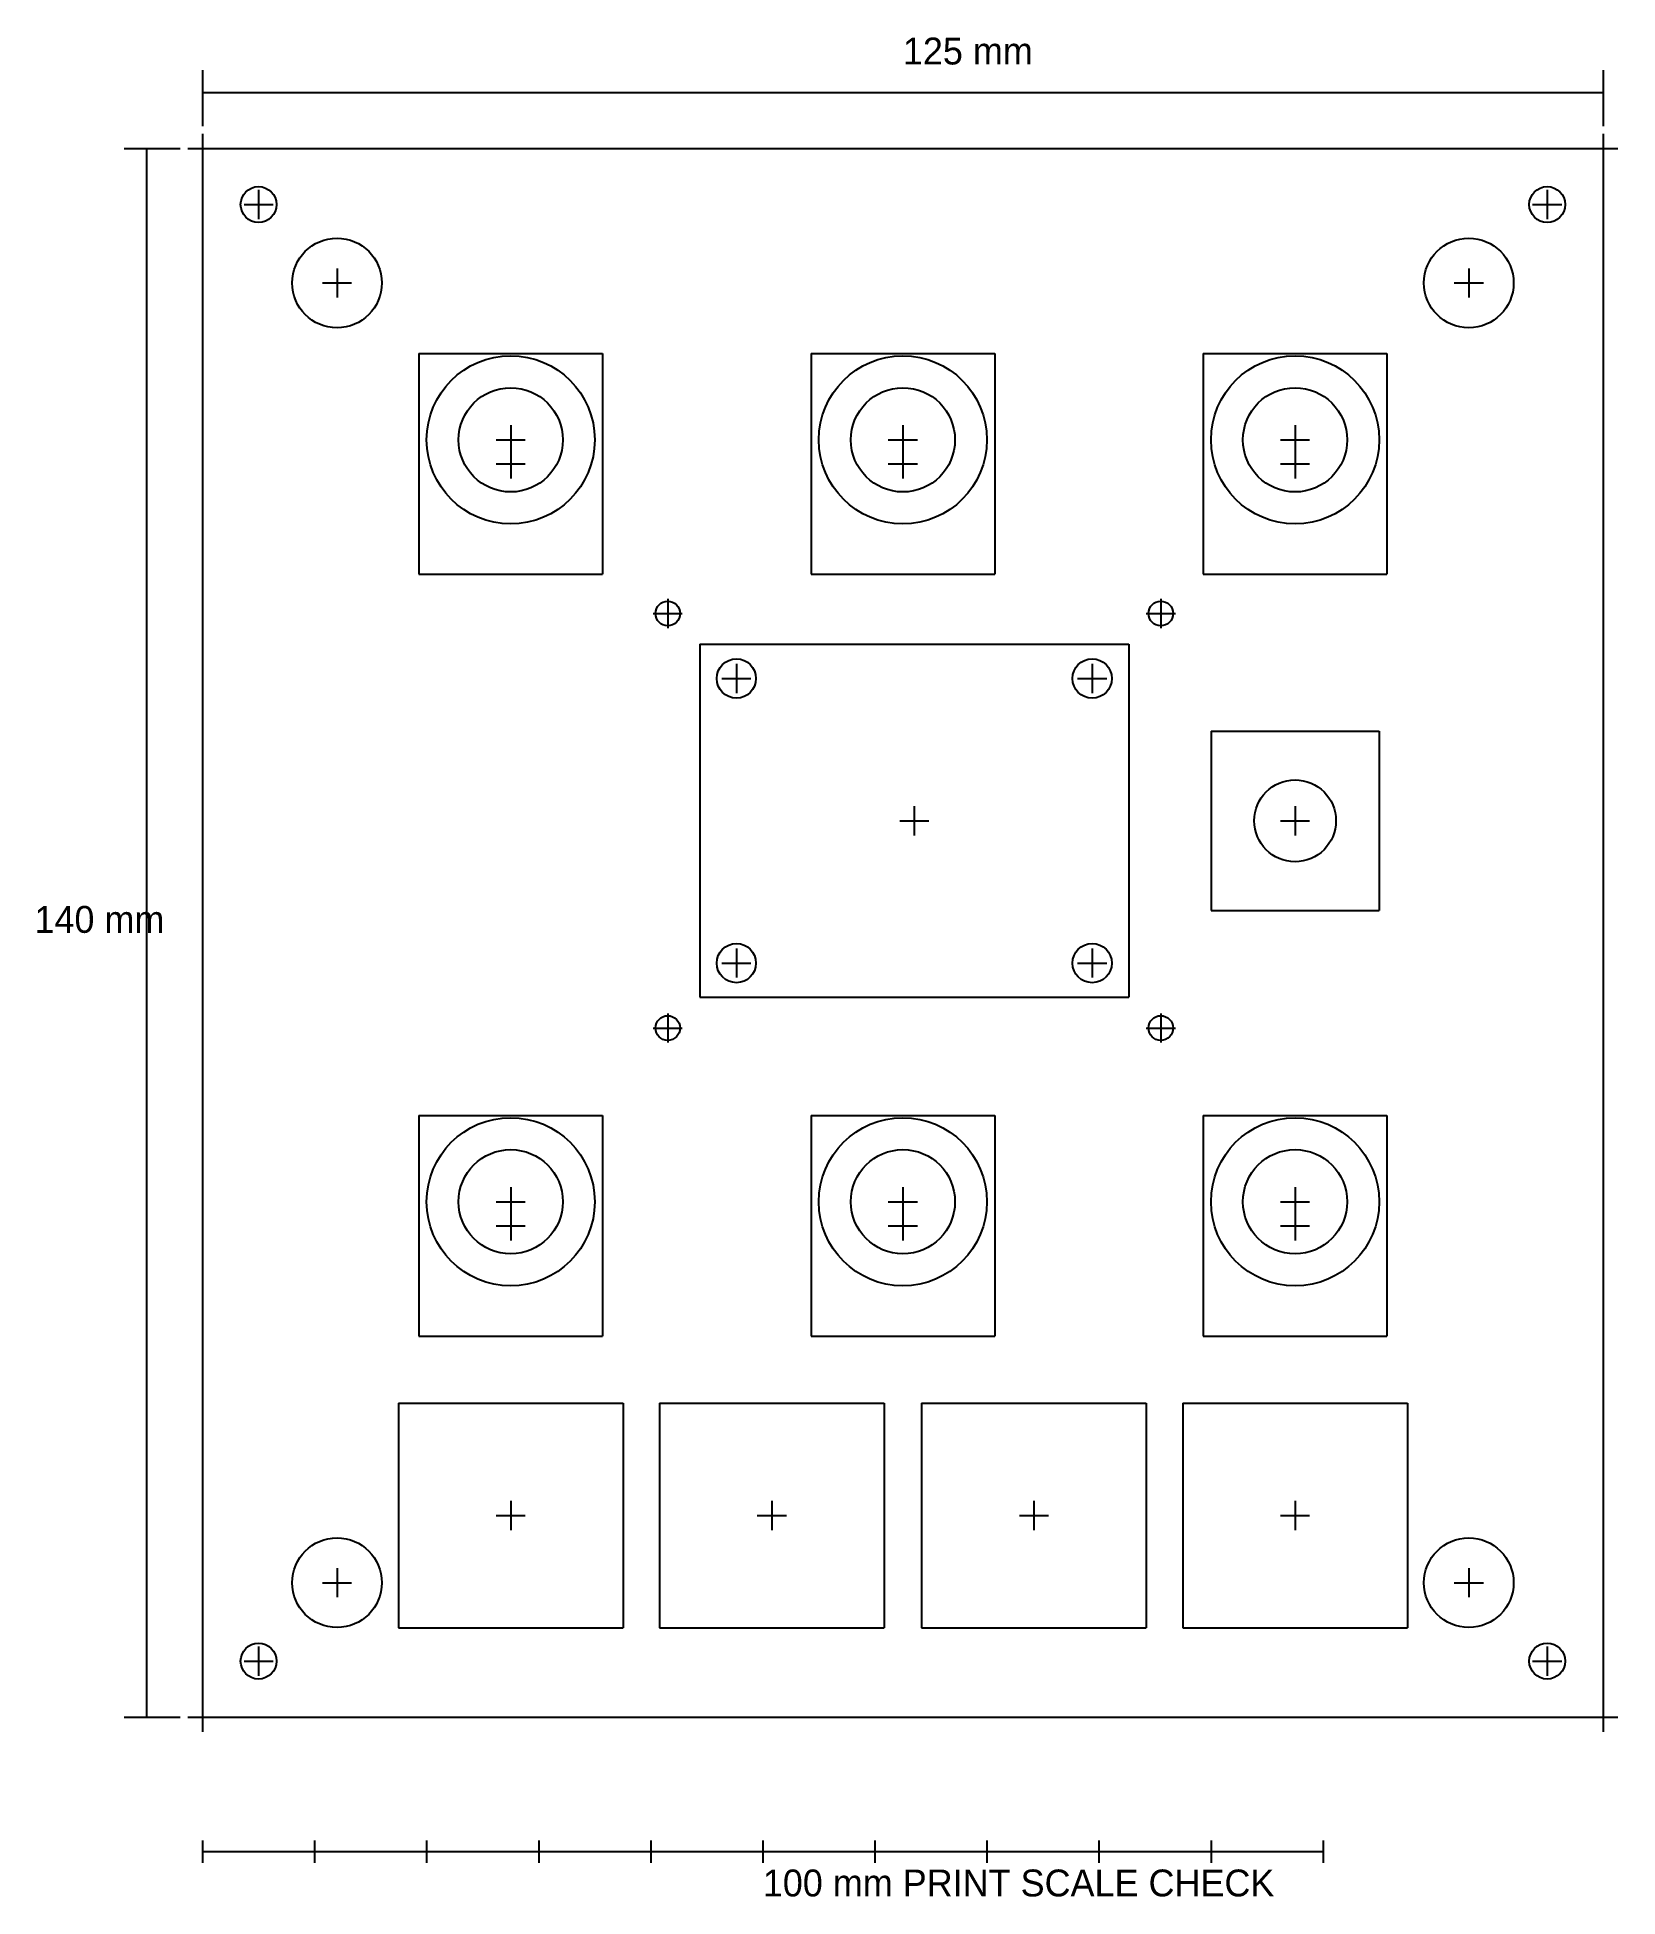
# Model space of a CAD drawing. Header units: millimetres. Extents: x -15 to 126, y -156 to 10.
import ezdxf

# ---------------------------------------------------------------- set-up
doc = ezdxf.new("R2010")
doc.units = ezdxf.units.MM
for name, color, linetype in [('CUT', 7, 'Continuous'), ('DIMENSION', 8, 'Continuous'), ('OUTLINE', 7, 'Continuous'), ('POCKET', 5, 'Continuous'), ('REFERENCE', 8, 'Continuous')]:
    doc.layers.add(name, color=color, linetype=linetype)

msp = doc.modelspace()

# ---------------------------------------------------------------- linework, layer by layer
at = {"layer": 'CUT'}
for p, q in [((44.366, -44.25), (44.366, -75.75)), ((44.366, -44.25), (82.666, -44.25)), ((82.666, -44.25), (82.666, -75.75)), ((44.366, -75.75), (82.666, -75.75)), ((17.475, -111.975), (17.475, -132.025)), ((17.475, -111.975), (37.525, -111.975)), ((37.525, -111.975), (37.525, -132.025)), ((40.775, -111.975), (40.775, -132.025)), ((40.775, -111.975), (60.825, -111.975)), ((60.825, -111.975), (60.825, -132.025)), ((64.175, -111.975), (64.175, -132.025)), ((64.175, -111.975), (84.225, -111.975)), ((84.225, -111.975), (84.225, -132.025)), ((87.475, -111.975), (87.475, -132.025)), ((87.475, -111.975), (107.525, -111.975)), ((107.525, -111.975), (107.525, -132.025)), ((17.475, -132.025), (37.525, -132.025)), ((40.775, -132.025), (60.825, -132.025)), ((64.175, -132.025), (84.225, -132.025)), ((87.475, -132.025), (107.525, -132.025))]:
    msp.add_line(p, q, dxfattribs=at)
for centre, radius in [((5, -5), 1.6), ((120, -5), 1.6), ((27.5, -26), 4.65), ((62.5, -26), 4.65), ((97.5, -26), 4.65), ((41.516, -41.5), 1.1), ((85.516, -41.5), 1.1), ((97.5, -60), 3.65), ((41.516, -78.5), 1.1), ((85.516, -78.5), 1.1), ((27.5, -94), 4.65), ((62.5, -94), 4.65), ((97.5, -94), 4.65), ((5, -135), 1.6), ((120, -135), 1.6)]:
    msp.add_circle(centre, radius, dxfattribs=at)
at = {"layer": 'DIMENSION'}
for p, q in [((0, 7), (0, 2)), ((125, 7), (125, 2)), ((0, 5), (125, 5)), ((-7, 0), (-2, 0)), ((-5, 0), (-5, -140)), ((-7, -140), (-2, -140)), ((0, -151), (0, -153)), ((10, -151), (10, -153)), ((20, -151), (20, -153)), ((30, -151), (30, -153)), ((40, -151), (40, -153)), ((50, -151), (50, -153)), ((60, -151), (60, -153)), ((70, -151), (70, -153)), ((80, -151), (80, -153)), ((90, -151), (90, -153)), ((100, -151), (100, -153)), ((0, -152), (100, -152))]:
    msp.add_line(p, q, dxfattribs=at)
at = {"layer": 'OUTLINE'}
for p, q in [((0, 0), (125, 0)), ((0, 0), (0, -140)), ((125, 0), (125, -140)), ((0, -140), (125, -140))]:
    msp.add_line(p, q, dxfattribs=at)
at = {"layer": 'POCKET'}
for p, q in [((19.3, -18.3), (19.3, -38)), ((19.3, -18.3), (35.7, -18.3)), ((35.7, -18.3), (35.7, -38)), ((54.3, -18.3), (54.3, -38)), ((54.3, -18.3), (70.7, -18.3)), ((70.7, -18.3), (70.7, -38)), ((89.3, -18.3), (89.3, -38)), ((89.3, -18.3), (105.7, -18.3)), ((105.7, -18.3), (105.7, -38)), ((19.3, -38), (35.7, -38)), ((54.3, -38), (70.7, -38)), ((89.3, -38), (105.7, -38)), ((90, -52), (90, -68)), ((90, -52), (105, -52)), ((105, -52), (105, -68)), ((90, -68), (105, -68)), ((19.3, -86.3), (19.3, -106)), ((19.3, -86.3), (35.7, -86.3)), ((35.7, -86.3), (35.7, -106)), ((54.3, -86.3), (54.3, -106)), ((54.3, -86.3), (70.7, -86.3)), ((70.7, -86.3), (70.7, -106)), ((89.3, -86.3), (89.3, -106)), ((89.3, -86.3), (105.7, -86.3)), ((105.7, -86.3), (105.7, -106)), ((19.3, -106), (35.7, -106)), ((54.3, -106), (70.7, -106)), ((89.3, -106), (105.7, -106))]:
    msp.add_line(p, q, dxfattribs=at)
for centre in [(27.5, -26), (62.5, -26), (97.5, -26), (27.5, -94), (62.5, -94), (97.5, -94)]:
    msp.add_circle(centre, 7.5, dxfattribs=at)
at = {"layer": 'REFERENCE'}
for p, q in [((-1.3, 0), (1.3, 0)), ((0, 1.3), (0, -1.3)), ((123.7, 0), (126.3, 0)), ((125, 1.3), (125, -1.3)), ((5, -3.7), (5, -6.3)), ((120, -3.7), (120, -6.3)), ((3.7, -5), (6.3, -5)), ((118.7, -5), (121.3, -5)), ((12, -10.7), (12, -13.3)), ((113, -10.7), (113, -13.3)), ((10.7, -12), (13.3, -12)), ((111.7, -12), (114.3, -12)), ((27.5, -24.7), (27.5, -27.3)), ((62.5, -24.7), (62.5, -27.3)), ((97.5, -24.7), (97.5, -27.3)), ((26.2, -26), (28.8, -26)), ((61.2, -26), (63.8, -26)), ((96.2, -26), (98.8, -26)), ((26.2, -28.15), (28.8, -28.15)), ((27.5, -26.85), (27.5, -29.45)), ((61.2, -28.15), (63.8, -28.15)), ((62.5, -26.85), (62.5, -29.45)), ((96.2, -28.15), (98.8, -28.15)), ((97.5, -26.85), (97.5, -29.45)), ((41.516, -40.2), (41.516, -42.8)), ((85.516, -40.2), (85.516, -42.8)), ((40.216, -41.5), (42.816, -41.5)), ((84.216, -41.5), (86.816, -41.5)), ((47.641, -46), (47.641, -48.6)), ((79.391, -46), (79.391, -48.6)), ((46.341, -47.3), (48.941, -47.3)), ((78.091, -47.3), (80.691, -47.3)), ((63.516, -58.7), (63.516, -61.3)), ((97.5, -58.7), (97.5, -61.3)), ((62.216, -60), (64.816, -60)), ((96.2, -60), (98.8, -60)), ((46.341, -72.7), (48.941, -72.7)), ((47.641, -71.4), (47.641, -74)), ((78.091, -72.7), (80.691, -72.7)), ((79.391, -71.4), (79.391, -74)), ((41.516, -77.2), (41.516, -79.8)), ((85.516, -77.2), (85.516, -79.8)), ((40.216, -78.5), (42.816, -78.5)), ((84.216, -78.5), (86.816, -78.5)), ((27.5, -92.7), (27.5, -95.3)), ((62.5, -92.7), (62.5, -95.3)), ((97.5, -92.7), (97.5, -95.3)), ((26.2, -94), (28.8, -94)), ((61.2, -94), (63.8, -94)), ((96.2, -94), (98.8, -94)), ((26.2, -96.15), (28.8, -96.15)), ((27.5, -94.85), (27.5, -97.45)), ((61.2, -96.15), (63.8, -96.15)), ((62.5, -94.85), (62.5, -97.45)), ((96.2, -96.15), (98.8, -96.15)), ((97.5, -94.85), (97.5, -97.45)), ((27.5, -120.7), (27.5, -123.3)), ((50.8, -120.7), (50.8, -123.3)), ((74.2, -120.7), (74.2, -123.3)), ((97.5, -120.7), (97.5, -123.3)), ((26.2, -122), (28.8, -122)), ((49.5, -122), (52.1, -122)), ((72.9, -122), (75.5, -122)), ((96.2, -122), (98.8, -122)), ((12, -126.7), (12, -129.3)), ((113, -126.7), (113, -129.3)), ((10.7, -128), (13.3, -128)), ((111.7, -128), (114.3, -128)), ((5, -133.7), (5, -136.3)), ((120, -133.7), (120, -136.3)), ((3.7, -135), (6.3, -135)), ((118.7, -135), (121.3, -135)), ((0, -138.7), (0, -141.3)), ((125, -138.7), (125, -141.3)), ((-1.3, -140), (1.3, -140)), ((123.7, -140), (126.3, -140))]:
    msp.add_line(p, q, dxfattribs=at)
for centre, radius in [((12, -12), 4), ((113, -12), 4), ((47.641, -47.3), 1.75), ((79.391, -47.3), 1.75), ((47.641, -72.7), 1.75), ((79.391, -72.7), 1.75), ((12, -128), 4), ((113, -128), 4)]:
    msp.add_circle(centre, radius, dxfattribs=at)

# ---------------------------------------------------------------- texts
at = {"layer": 'DIMENSION'}
for s, p in [('125 mm', (62.5, 7.5)), ('140 mm', (-15, -70)), ('100 mm PRINT SCALE CHECK', (50, -156))]:
    msp.add_text(s, height=2.4, dxfattribs=at).set_placement(p)

doc.saveas('drawing.dxf')
